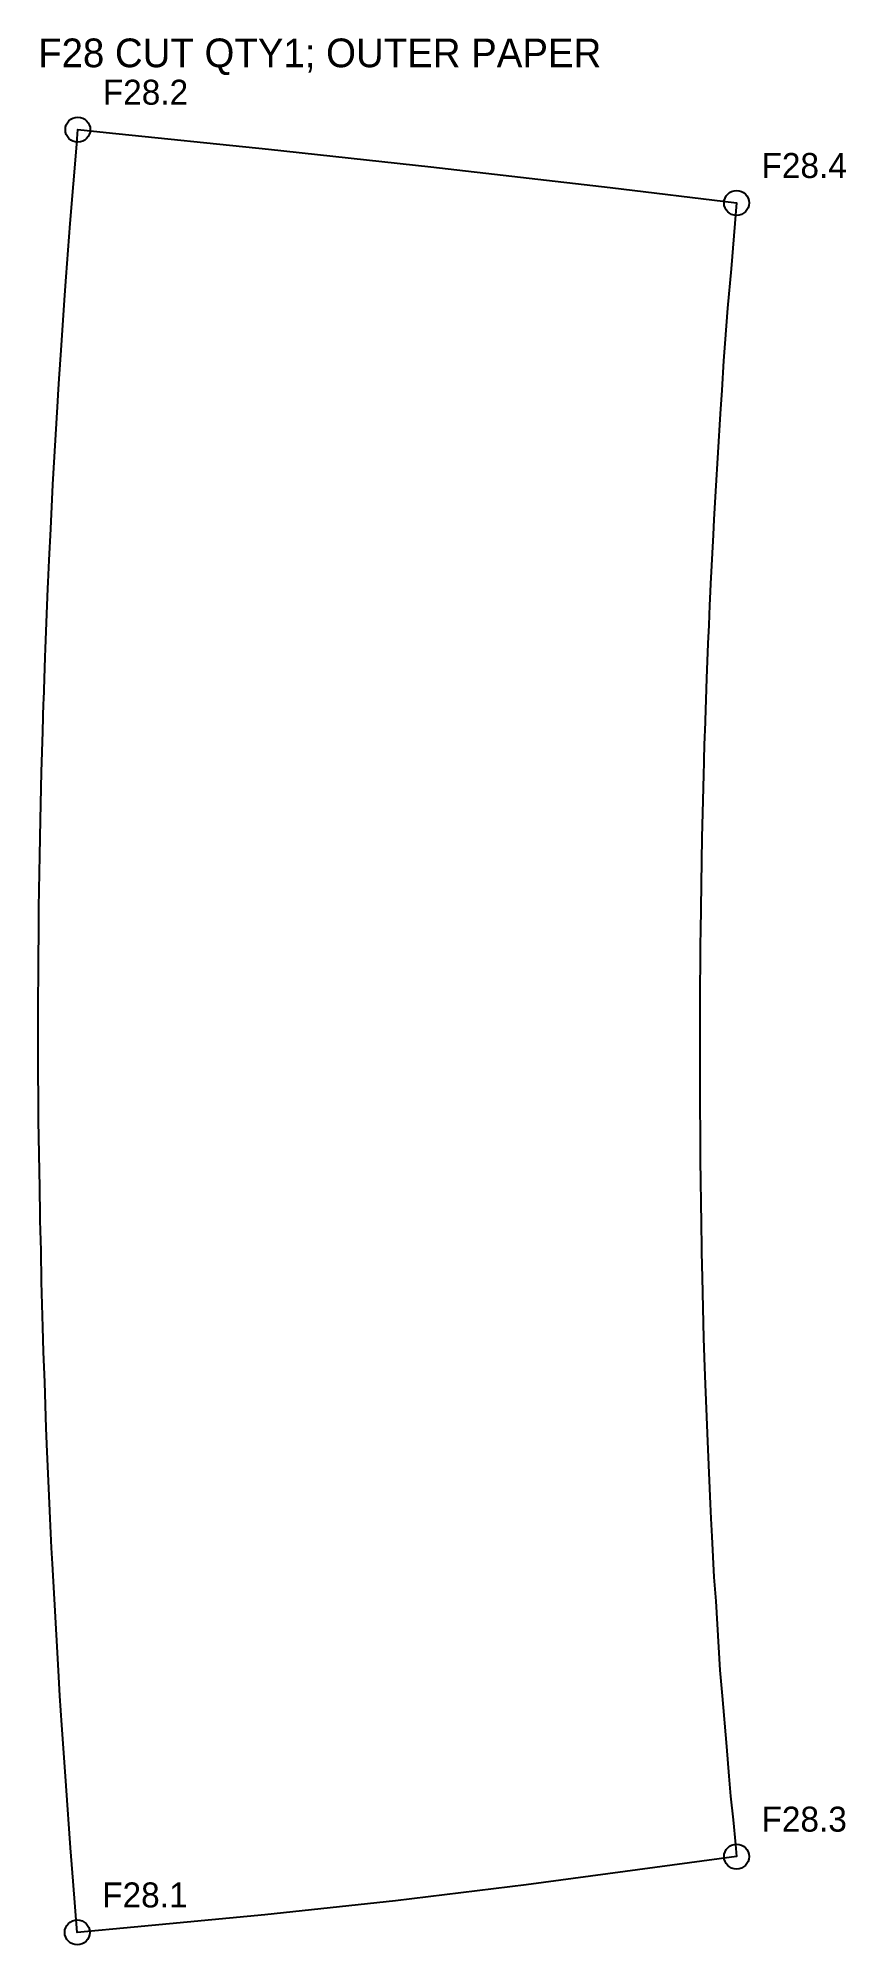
# Model space of a CAD drawing. Header units: millimetres. Extents: x 5 to 70, y 4 to 157.
import ezdxf

# ---------------------------------------------------------------- set-up
doc = ezdxf.new("R2010")
doc.units = ezdxf.units.MM
for name, color, linetype in [('CUT', 7, 'Continuous'), ('LABEL', 3, 'Continuous'), ('REFERENCE', 5, 'Continuous')]:
    doc.layers.add(name, color=color, linetype=linetype)

msp = doc.modelspace()

# ---------------------------------------------------------------- linework, layer by layer
at = {"layer": 'CUT'}
msp.add_lwpolyline([(5.37, 101.19), (5.44, 103.49), (5.44, 103.52), (5.45, 103.67), (5.57, 107.14), (5.59, 107.85), (5.73, 111.29), (5.79, 112.65), (5.81, 113.16), (5.89, 114.91), (6.01, 117.43), (6.19, 120.99), (6.56, 127.2), (6.63, 128.61), (6.68, 129.44), (6.84, 131.75), (7.14, 136.15), (7.25, 137.62), (7.56, 141.88), (8.09, 148.24), (8.12, 148.66), (8.18, 149.4), (10.44, 149.18), (23.46, 147.83), (36.47, 146.42), (50.82, 144.76), (60.95, 143.53), (60.51, 138.26), (60.24, 135.11), (60.02, 132.28), (59.92, 130.88), (59.76, 128.53), (59.63, 126.65), (59.26, 120.44), (59.13, 118.18), (59.07, 116.94), (58.87, 113.01), (58.81, 111.82), (58.79, 111.32), (58.72, 109.7), (58.66, 108.25), (58.55, 105.45), (58.43, 102.08), (58.4, 101.2), (58.39, 100.88), (58.34, 99.08), (58.33, 98.71), (58.3, 97.76), (58.25, 95.66), (58.18, 92.7), (58.07, 85.16), (58.05, 84.21), (58.04, 83.44), (58.02, 79.96), (58.01, 73.66), (58, 73.05), (58, 72.93), (58, 72.64), (58.03, 67.52), (58.04, 66.85), (58.11, 61.77), (58.15, 59.87), (58.15, 59.47), (58.2, 57.46), (58.31, 52.6), (58.38, 50.28), (58.43, 48.92), (58.65, 43.67), (58.85, 39.34), (58.89, 38.15), (58.97, 36.7), (59.14, 33.46), (59.28, 31.54), (59.62, 26.01), (59.79, 23.96), (60.14, 19.88), (60.33, 17.51), (60.48, 15.9), (60.67, 14.01), (60.87, 12.05), (60.93, 11.4), (60.95, 11.07), (44.09, 8.8), (33.63, 7.54), (23.15, 6.41), (12.69, 5.42), (8.13, 5), (7.81, 9.09), (7.6, 11.78), (7.25, 16.73), (7.13, 18.26), (6.91, 21.6), (6.75, 23.96), (6.63, 25.97), (6.3, 31.7), (6.14, 34.52), (6.07, 35.81), (5.96, 38.14), (5.85, 40.58), (5.73, 43.49), (5.65, 45.38), (5.53, 49.07), (5.43, 51.5), (5.39, 53.47), (5.27, 57.11), (5.23, 59.61), (5.16, 62.03), (5.15, 62.43), (5.14, 64.65), (5.04, 70.03), (5.03, 70.9), (5.02, 72.55), (5.01, 73.11), (5.01, 75.02), (5, 75.7), (5, 75.93), (5.01, 78.86), (5.01, 80.4), (5.02, 81.09), (5.06, 87.1), (5.14, 91.25), (5.18, 94.11), (5.28, 97.93)], close=True, dxfattribs=at)
at = {"layer": 'REFERENCE'}
for centre in [(8.18, 149.4), (60.95, 143.53), (60.95, 11.07), (8.13, 5)]:
    msp.add_circle(centre, 1, dxfattribs=at)

# ---------------------------------------------------------------- texts
at = {"layer": 'LABEL'}
msp.add_text('F28 CUT QTY1; OUTER PAPER', height=2.3, dxfattribs=at).set_placement((5, 154.4))
at = {"layer": 'REFERENCE'}
for s, p in [('F28.2', (10.18, 151.4)), ('F28.4', (62.95, 145.53)), ('F28.3', (62.95, 13.07)), ('F28.1', (10.13, 7))]:
    msp.add_text(s, height=2, dxfattribs=at).set_placement(p)

doc.saveas('drawing.dxf')
